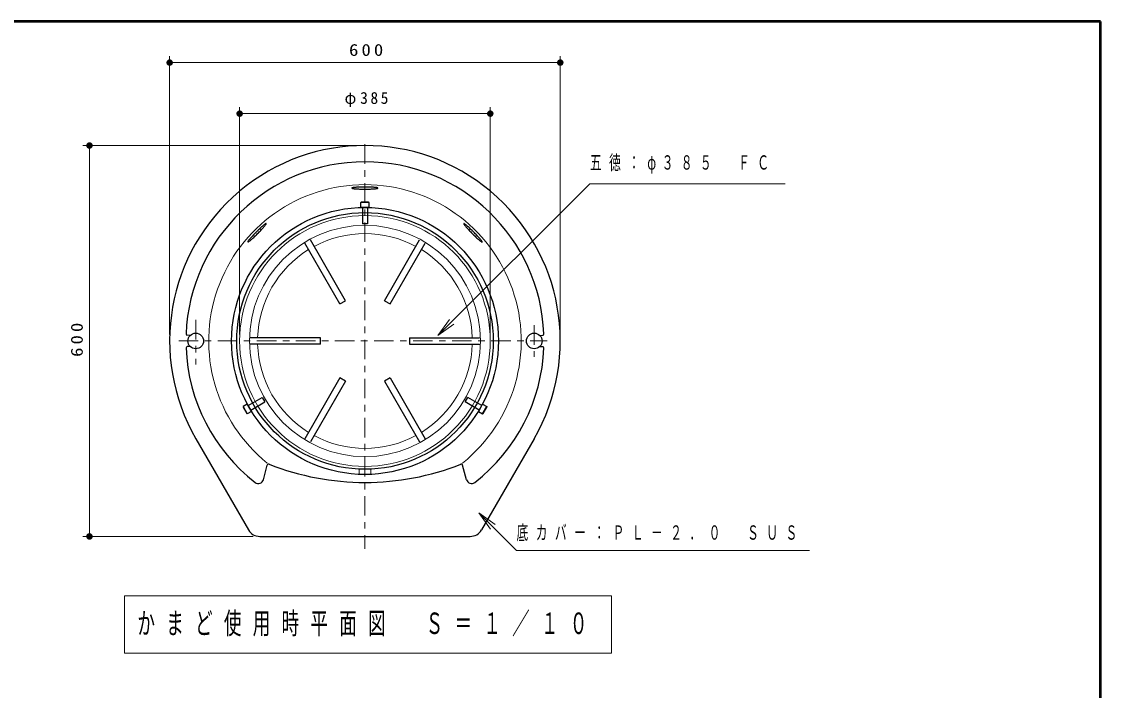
# Model space of a CAD drawing. Units: millimetres on the paper, scale 1:10. Extents: x -365 to 0, y -5 to 257.
# Drawn here: x -165.7 to 0, y 154.3 to 257 of the extents above; entities that cross this region are included whole.
import ezdxf

# ---------------------------------------------------------------- set-up
doc = ezdxf.new("R2010")
doc.units = ezdxf.units.MM
doc.linetypes.add('USER1', pattern=[4.5, 2.5, -2])
doc.linetypes.add('USER2', pattern=[6, 3, -1, 1, -1])
doc.layers.add('1_10', color=7, linetype='Continuous', lineweight=25)
doc.layers.add('LY_5', color=7, linetype='Continuous', lineweight=13)
doc.styles.add('ＭＳ ゴシック', font='')
doc.styles.get('ＭＳ ゴシック').set_extended_font_data('MS Gothic')

# ---------------------------------------------------------------- blocks, each defined once
blk = doc.blocks.new('filled_dot')
at = {"color": 0, "linetype": 'Continuous', "lineweight": -2, "const_width": 1.25}
blk.add_lwpolyline([(-0.625, 0, 1), (0.625, 0, 1)], format="xyb", close=True, dxfattribs=at)

msp = doc.modelspace()

# ---------------------------------------------------------------- linework, layer by layer
at = {"layer": '1_10', "lineweight": 13}
for p, q in [((-142.973, 208.976), (-142.973, 251.706)), ((-142.973, 250.706), (-82.973, 250.706)), ((-82.973, 208.976), (-82.973, 251.706)), ((-132.223, 208.976), (-132.223, 243.869)), ((-93.723, 208.976), (-93.723, 243.869)), ((-132.223, 242.869), (-93.723, 242.869)), ((-113.973, 237.976), (-156.293, 237.976)), ((-155.293, 177.976), (-155.293, 237.976)), ((-101.781, 208.805), (-100.008, 211.276)), ((-101.781, 208.805), (-99.655, 210.922)), ((-99.302, 210.567), (-101.781, 208.805)), ((-113.873, 188.297), (-113.873, 187.496)), ((-112.073, 188.297), (-112.073, 187.496)), ((-93.702, 179.099), (-95.47, 181.574)), ((-95.47, 181.574), (-92.995, 179.806)), ((-95.47, 181.574), (-93.349, 179.452)), ((-130.138, 177.976), (-156.293, 177.976)), ((-149.906, 168.853), (-149.906, 160.053)), ((-75.106, 168.853), (-149.906, 168.853)), ((-75.106, 160.053), (-75.106, 168.853)), ((-149.906, 160.053), (-75.106, 160.053))]:
    msp.add_line(p, q, dxfattribs=at)
at = {"layer": '1_10', "linetype": 'USER2', "lineweight": 13}
for p, q in [((-112.973, 238.174), (-112.973, 176.063)), ((-138.973, 211.219), (-138.973, 204.342)), ((-86.973, 210.404), (-86.973, 205.563)), ((-141.585, 207.976), (-84.981, 207.976))]:
    msp.add_line(p, q, dxfattribs=at)
at = {"layer": '1_10'}
for p, q in [((-113.623, 229.226), (-113.536, 229.276)), ((-113.623, 228.476), (-113.623, 229.226)), ((-112.323, 229.226), (-113.623, 229.226)), ((-112.409, 229.276), (-113.536, 229.276)), ((-112.323, 229.226), (-112.409, 229.276)), ((-112.323, 228.476), (-112.323, 229.226)), ((-112.323, 228.476), (-113.623, 228.476)), ((-116.831, 213.658), (-122.21, 222.976)), ((-115.965, 214.158), (-121.344, 223.476)), ((-109.981, 214.158), (-104.601, 223.476)), ((-109.115, 213.658), (-103.735, 222.976)), ((-116.831, 213.658), (-115.965, 214.158)), ((-109.981, 214.158), (-109.115, 213.658)), ((-139.84, 208.805), (-140.269, 208.842)), ((-86.105, 208.805), (-85.676, 208.842)), ((-119.823, 208.476), (-130.582, 208.476)), ((-119.823, 207.476), (-130.582, 207.476)), ((-119.823, 207.476), (-119.823, 208.476)), ((-106.123, 208.476), (-106.123, 207.476)), ((-106.123, 208.476), (-95.364, 208.476)), ((-106.123, 207.476), (-95.364, 207.476)), ((-139.84, 207.147), (-140.269, 207.109)), ((-86.105, 207.147), (-85.676, 207.109)), ((-116.831, 202.294), (-122.21, 192.976)), ((-115.965, 201.794), (-116.831, 202.294)), ((-109.115, 202.294), (-109.981, 201.794)), ((-109.115, 202.294), (-103.735, 192.976)), ((-115.965, 201.794), (-121.344, 192.476)), ((-109.981, 201.794), (-104.601, 192.476)), ((-131.051, 198.289), (-131.701, 197.914)), ((-131.701, 197.914), (-131.701, 197.814)), ((-131.701, 197.914), (-131.051, 196.788)), ((-131.701, 197.814), (-131.137, 196.838)), ((-131.051, 198.289), (-130.401, 197.163)), ((-95.544, 197.163), (-94.894, 198.289)), ((-94.895, 196.788), (-94.245, 197.914)), ((-94.894, 198.289), (-94.245, 197.914)), ((-94.808, 196.838), (-94.245, 197.814)), ((-94.245, 197.914), (-94.245, 197.814)), ((-131.051, 196.788), (-131.137, 196.838)), ((-130.401, 197.163), (-131.051, 196.788)), ((-95.544, 197.163), (-94.895, 196.788)), ((-94.895, 196.788), (-94.808, 196.838)), ((-138.953, 192.976), (-130.87, 178.976)), ((-86.992, 192.976), (-95.075, 178.976)), ((-128.574, 186.679), (-127.972, 188.927)), ((-97.371, 186.679), (-97.973, 188.927)), ((-129.138, 177.976), (-96.807, 177.976))]:
    msp.add_line(p, q, dxfattribs=at)
at = {"layer": '1_10', "linetype": 'USER1'}
for p, q in [((-113.373, 228.476), (-113.373, 225.976)), ((-112.573, 228.476), (-112.573, 225.976)), ((-112.573, 225.976), (-113.373, 225.976)), ((-130.926, 198.072), (-128.761, 199.322)), ((-128.761, 199.322), (-128.361, 198.629)), ((-97.584, 198.629), (-97.184, 199.322)), ((-95.019, 198.072), (-97.184, 199.322)), ((-130.526, 197.379), (-128.361, 198.629)), ((-95.419, 197.379), (-97.584, 198.629))]:
    msp.add_line(p, q, dxfattribs=at)
at = {"layer": '1_10', "lineweight": 13}
for points in [[(-101.781, 208.805), (-78.408, 232.077), (-48.408, 232.077)], [(-95.47, 181.574), (-89.693, 175.797), (-44.693, 175.797)]]:
    msp.add_lwpolyline(points, dxfattribs=at)
at = {"layer": '1_10'}
for points in [[(-114.973, 231.446), (-114.965, 231.432), (-114.942, 231.418), (-114.904, 231.404), (-114.852, 231.391), (-114.785, 231.378), (-114.705, 231.366), (-114.611, 231.354), (-114.505, 231.343), (-114.387, 231.333), (-114.258, 231.324), (-114.12, 231.315), (-113.973, 231.308), (-113.818, 231.301), (-113.657, 231.296), (-113.49, 231.292), (-113.32, 231.289), (-113.147, 231.287), (-112.973, 231.286), (-112.798, 231.287), (-112.625, 231.289), (-112.455, 231.292), (-112.289, 231.296), (-112.127, 231.301), (-111.973, 231.308), (-111.825, 231.315), (-111.687, 231.324), (-111.558, 231.333), (-111.44, 231.343), (-111.334, 231.354), (-111.241, 231.366), (-111.16, 231.378), (-111.093, 231.391), (-111.041, 231.404), (-111.003, 231.418), (-110.98, 231.432), (-110.973, 231.446), (-110.98, 231.46), (-111.003, 231.473), (-111.041, 231.487), (-111.093, 231.5), (-111.16, 231.513), (-111.241, 231.525), (-111.334, 231.537), (-111.44, 231.548), (-111.558, 231.558), (-111.687, 231.568), (-111.825, 231.576), (-111.973, 231.584), (-112.127, 231.59), (-112.289, 231.595), (-112.455, 231.6), (-112.625, 231.603), (-112.798, 231.604), (-112.973, 231.605), (-113.147, 231.604), (-113.32, 231.603), (-113.49, 231.6), (-113.657, 231.595), (-113.818, 231.59), (-113.973, 231.584), (-114.12, 231.576), (-114.258, 231.568), (-114.387, 231.558), (-114.505, 231.548), (-114.611, 231.537), (-114.705, 231.525), (-114.785, 231.513), (-114.852, 231.5), (-114.904, 231.487), (-114.942, 231.473), (-114.965, 231.46)], [(-130.983, 223.157), (-130.967, 223.153), (-130.941, 223.159), (-130.905, 223.176), (-130.859, 223.204), (-130.802, 223.242), (-130.737, 223.29), (-130.662, 223.348), (-130.579, 223.416), (-130.489, 223.492), (-130.391, 223.576), (-130.287, 223.668), (-130.178, 223.767), (-130.064, 223.872), (-129.946, 223.982), (-129.826, 224.097), (-129.703, 224.215), (-129.579, 224.336), (-129.456, 224.459), (-129.333, 224.583), (-129.212, 224.706), (-129.093, 224.829), (-128.979, 224.949), (-128.869, 225.067), (-128.764, 225.181), (-128.665, 225.29), (-128.573, 225.394), (-128.489, 225.492), (-128.413, 225.582), (-128.345, 225.665), (-128.287, 225.74), (-128.239, 225.806), (-128.201, 225.862), (-128.173, 225.908), (-128.156, 225.945), (-128.15, 225.971), (-128.154, 225.986), (-128.169, 225.99), (-128.195, 225.984), (-128.231, 225.967), (-128.278, 225.939), (-128.334, 225.901), (-128.4, 225.853), (-128.474, 225.795), (-128.557, 225.727), (-128.648, 225.651), (-128.746, 225.567), (-128.849, 225.475), (-128.959, 225.376), (-129.073, 225.271), (-129.19, 225.161), (-129.311, 225.046), (-129.434, 224.928), (-129.557, 224.807), (-129.681, 224.684), (-129.804, 224.561), (-129.925, 224.437), (-130.043, 224.314), (-130.158, 224.194), (-130.268, 224.076), (-130.373, 223.962), (-130.472, 223.853), (-130.564, 223.749), (-130.648, 223.651), (-130.724, 223.561), (-130.791, 223.478), (-130.849, 223.403), (-130.898, 223.337), (-130.936, 223.281), (-130.963, 223.235), (-130.981, 223.198), (-130.987, 223.173)], [(-97.791, 225.986), (-97.795, 225.971), (-97.789, 225.945), (-97.772, 225.908), (-97.744, 225.862), (-97.706, 225.806), (-97.658, 225.74), (-97.6, 225.665), (-97.533, 225.582), (-97.456, 225.492), (-97.372, 225.394), (-97.28, 225.29), (-97.182, 225.181), (-97.077, 225.067), (-96.966, 224.949), (-96.852, 224.829), (-96.733, 224.706), (-96.612, 224.583), (-96.489, 224.459), (-96.366, 224.336), (-96.242, 224.215), (-96.12, 224.097), (-95.999, 223.982), (-95.881, 223.872), (-95.767, 223.767), (-95.658, 223.668), (-95.554, 223.576), (-95.456, 223.492), (-95.366, 223.416), (-95.283, 223.348), (-95.208, 223.29), (-95.143, 223.242), (-95.086, 223.204), (-95.04, 223.176), (-95.004, 223.159), (-94.978, 223.153), (-94.963, 223.157), (-94.958, 223.173), (-94.965, 223.198), (-94.982, 223.235), (-95.009, 223.281), (-95.048, 223.337), (-95.096, 223.403), (-95.154, 223.478), (-95.221, 223.561), (-95.297, 223.651), (-95.381, 223.749), (-95.473, 223.853), (-95.572, 223.962), (-95.677, 224.076), (-95.787, 224.194), (-95.902, 224.314), (-96.02, 224.437), (-96.141, 224.561), (-96.264, 224.684), (-96.388, 224.807), (-96.511, 224.928), (-96.634, 225.046), (-96.755, 225.161), (-96.872, 225.271), (-96.986, 225.376), (-97.096, 225.475), (-97.2, 225.567), (-97.297, 225.651), (-97.388, 225.727), (-97.471, 225.795), (-97.545, 225.853), (-97.611, 225.901), (-97.667, 225.939), (-97.714, 225.967), (-97.75, 225.984), (-97.776, 225.99)]]:
    msp.add_lwpolyline(points, close=True, dxfattribs=at)
for centre, radius in [((-112.973, 207.976), 20.5), ((-112.973, 207.976), 19.7), ((-138.973, 207.976), 1.2), ((-86.973, 207.976), 1.2)]:
    msp.add_circle(centre, radius, dxfattribs=at)
at = {"layer": '1_10', "lineweight": 13}
for radius in [19.25, 17.75]:
    msp.add_circle((-112.973, 207.976), radius, dxfattribs=at)
at = {"layer": '1_10'}
for centre, radius, start, end in [((-112.973, 207.976), 30, 330, 210), ((-112.973, 207.976), 27.5, 2.23687, 177.76313), ((-140.252, 209.041), 0.2, 177.76313, 265), ((-85.693, 209.041), 0.2, 275, 2.23687), ((-140.252, 206.91), 0.2, 95, 182.23688), ((-112.973, 207.976), 27.5, 182.23687, 232.17394), ((-112.973, 207.976), 27.5, 307.82607, 357.76313), ((-85.693, 206.91), 0.2, 357.76312, 85), ((-127.779, 188.875), 0.2, 68.49173, 164.99999), ((-112.973, 226.446), 40.184, 248.49173, 291.50827), ((-98.167, 188.875), 0.2, 15, 111.50827), ((-129.347, 186.886), 0.8, 232.17394, 345), ((-96.598, 186.886), 0.8, 195.00001, 307.82607), ((-129.138, 179.976), 2, 210, 270), ((-96.807, 179.976), 2, 270, 330)]:
    msp.add_arc(centre, radius, start, end, dxfattribs=at)
at = {"layer": '1_10', "lineweight": 13}
for radius, start, end in [(24, 308.68219, 231.31782), (16.49, 61.73755, 118.26244), (16.49, 121.73756, 178.26245), (16.49, 1.73756, 58.26244), (16.49, 181.73755, 238.26244), (16.49, 301.73756, 358.26244), (16.49, 241.73756, 298.26245)]:
    msp.add_arc((-112.973, 207.976), radius, start, end, dxfattribs=at)
at = {"layer": 'LY_5', "lineweight": 50}
for p, q in [((0, 257), (-365, 257)), ((0, 0), (0, 257))]:
    msp.add_line(p, q, dxfattribs=at)

# ---------------------------------------------------------------- block references
at = {"layer": '1_10', "lineweight": 13, "xscale": 0.4, "yscale": 0.4}
for p in [(-142.973, 250.706), (-132.223, 242.869)]:
    msp.add_blockref('filled_dot', p, dxfattribs=at)
for p, rotation in [((-82.973, 250.706), 180), ((-93.723, 242.869), 180), ((-155.293, 237.976), 270), ((-155.293, 177.976), 90)]:
    msp.add_blockref('filled_dot', p, dxfattribs=dict(at, rotation=rotation))

# ---------------------------------------------------------------- texts
at = {"layer": '1_10', "style": 'ＭＳ ゴシック'}
for s, insert, char_height, attachment_point in [('\\T1.33;\\W1.15;600', (-112.556, 251.706), 1.833, 8), ('\\T1.33;\\W0.95;φ385', (-112.543, 243.869), 1.833, 8), ('\\T1.63;\\W0.6;五徳：φ３８５\u3000ＦＣ', (-78.408, 235.077), 2.199, 4), ('\\T1.64;\\W0.6;底カバー：ＰＬ－２．０\u3000ＳＵＳ', (-89.693, 178.447), 2.199, 4), ('\\T1.64;\\W0.6;かまど使用時平面図\u3000Ｓ＝１／１０', (-112.506, 164.453), 3.299, 5)]:
    msp.add_mtext(s, dxfattribs=dict(at, insert=insert, char_height=char_height, attachment_point=attachment_point))
at = {"layer": '1_10', "insert": (-156.293, 208.392), "char_height": 1.833, "attachment_point": 8, "rotation": 90, "style": 'ＭＳ ゴシック'}
msp.add_mtext('\\T1.33;\\W1.15;600', dxfattribs=at)

doc.saveas('drawing.dxf')
